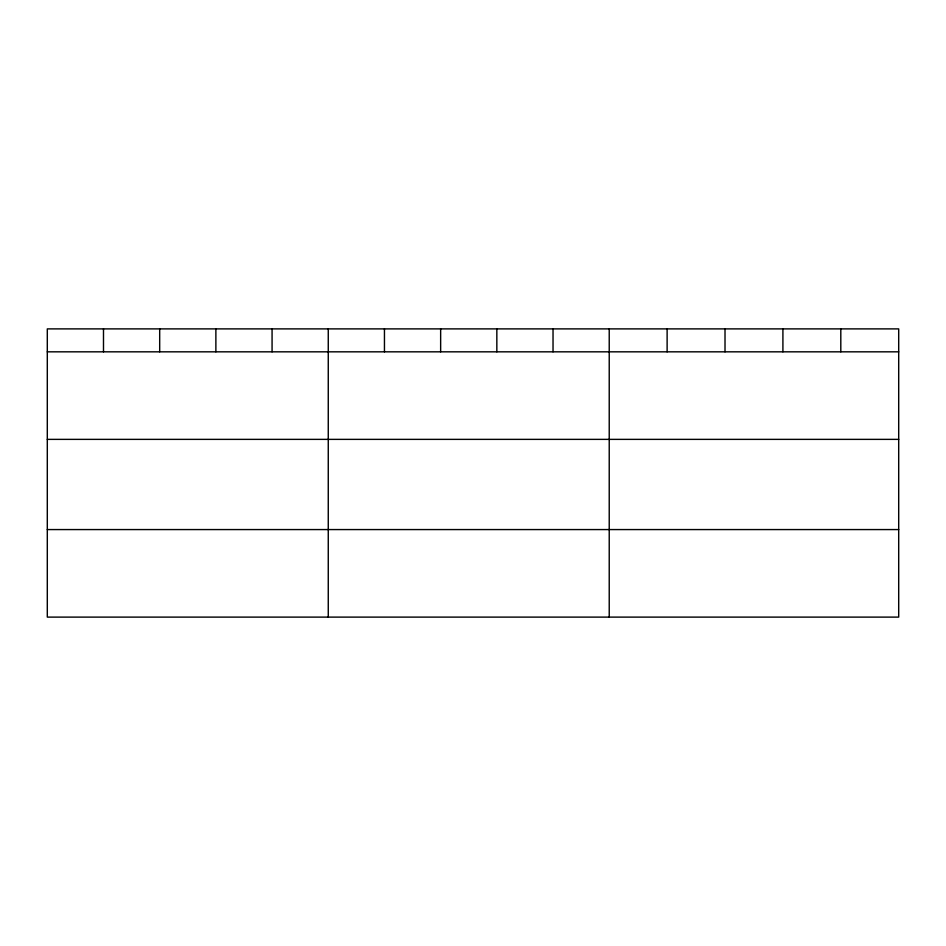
<?xml version="1.0" encoding="UTF-8"?>
<svg xmlns="http://www.w3.org/2000/svg" width="946" height="946" viewBox="0 0 946 946"><rect width="100%" height="100%" fill="white"/><g stroke="black" fill="none" stroke-linecap="round" stroke-linejoin="round"><path stroke-width="1.42" d="M898.7 439.37L898.7 328.889L47.3 328.889L47.3 617.111L898.7 617.111L898.7 439.37L47.3 439.37M47.3 351.829L898.7 351.829M47.3 529.571L898.7 529.571M840.805 328.889L840.805 351.829M782.91 328.889L782.91 351.829M725.014 328.889L725.014 351.829M667.119 328.889L667.119 351.829M609.224 328.889L609.224 617.111M553.032 328.889L553.032 351.829M496.839 328.889L496.839 351.829M440.647 328.889L440.647 351.829M384.454 328.889L384.454 351.829M328.262 328.889L328.262 617.111M272.07 328.889L272.07 351.829M215.877 328.889L215.877 351.829M159.685 328.889L159.685 351.829M103.492 328.889L103.492 351.829"/></g></svg>
